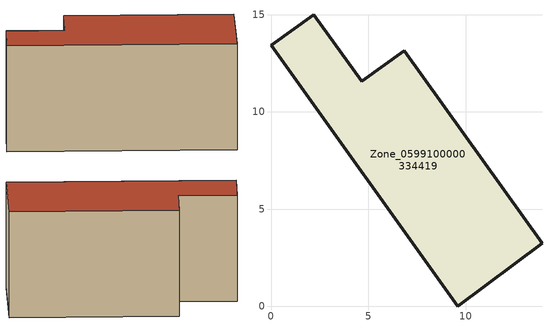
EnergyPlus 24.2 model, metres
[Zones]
Zone_0599100000334419
 floor ground (C_G): 9.6,0 0,13.42 2.21,15 4.66,11.58 6.85,13.15 13.93,3.25 z0
 wall outside (C_F): 4.66,11.58 2.21,15 0,13.42 9.6,0 13.93,3.25 6.85,13.15 4.66,11.58 z0:8.26
 roof outside (C_R): 13.93,3.25 6.85,13.15 4.66,11.58 2.21,15 0,13.42 9.6,0 z8.26
[BUILDING]
Pand.0599100000334419: North Axis=0; Terrain=City; Loads Convergence Tolerance Value=0.04; Temperature Convergence Tolerance Value=0.4; Solar Distribution=FullExterior; Maximum Number of Warmup Days=25; Minimum Number of Warmup Days=1
[Site:Location]
Rotterdam.The.Hague.AP_ZH_NLD Design_Conditions: Latitude=51.96; Longitude=4.45; Time Zone=1; Elevation=-4.5
[SITE:GROUNDTEMPERATURE:BUILDINGSURFACE]
18, 18, 18, 18, 18, 18, 18, 18, 18, 18, 18, 18
[MATERIAL] Thermal Absorptance=0.9; Solar Absorptance=0.7; Visible Absorptance=0.7
Name | Roughness | Thickness | Conductivity | Density | Specific Heat
G.TI.1975-1991 | MediumSmooth | 0.15 | 0.288461 | 540 | 1210
F.TI.1975-1991 | Rough | 0.3 | 0.230769 | 1920 | 840
R.TI.1975-1991 | MediumRough | 0.2 | 0.153846 | 1500 | 1000
[CONSTRUCTION]
C_G: G.TI.1975-1991
C_F: F.TI.1975-1991
C_R: R.TI.1975-1991
[ZONE]
Zone_0599100000334419: Type=1; Multiplier=1; Ceiling Height=Autocalculate; Volume=Autocalculate; Floor Area=autocalculate; Part of Total Floor Area=Yes
[ZONEINFILTRATION:DESIGNFLOWRATE]
Infil_Zone_0599100000334419: Zone or ZoneList or Space or SpaceList=Zone_0599100000334419; Schedule=AlwaysOn; Design Flow Rate Calculation Method=Flow/Area; Flow Rate per Floor Area=0.003; Constant Term Coefficient=1; Temperature Term Coefficient=0; Velocity Term Coefficient=0; Velocity Squared Term Coefficient=0
[HVACTEMPLATE:ZONE:IDEALLOADSAIRSYSTEM]
Zone_0599100000334419: Maximum Heating Supply Air Temperature=50; Minimum Cooling Supply Air Temperature=13; Maximum Heating Supply Air Humidity Ratio=0.0156; Minimum Cooling Supply Air Humidity Ratio=0.0077; Heating Limit=NoLimit; Cooling Limit=NoLimit; Dehumidification Control Type=ConstantSensibleHeatRatio; Cooling Sensible Heat Ratio=0.7; Dehumidification Setpoint=60; Humidification Control Type=None; Humidification Setpoint=30; Outdoor Air Method=None; Outdoor Air Flow Rate per Person=0.00944; Outdoor Air Flow Rate per Zone Floor Area=0; Outdoor Air Flow Rate per Zone=0; Demand Controlled Ventilation Type=None; Outdoor Air Economizer Type=NoEconomizer; Heat Recovery Type=None; Sensible Heat Recovery Effectiveness=0.7; Latent Heat Recovery Effectiveness=0.65
[ZONECONTROL:THERMOSTAT]
ThermostatControl_Zone_0599100000334419: Zone or ZoneList=Zone_0599100000334419; Control Type Schedule=DualSetpointControlType; Control 1=Thermostat_Zone_0599100000334419; Temperature Difference Between Cutout And Setpoint=0
[THERMOSTATSETPOINT:DUALSETPOINT]
Thermostat_Zone_0599100000334419: Heating Setpoint Temperature Schedule=HeatingSetpoint_Zone_0599100000334419; Cooling Setpoint Temperature Schedule=CoolingSetpoint_Zone_0599100000334419
[SCHEDULE:COMPACT]
HeatingSetpoint_Zone_0599100000334419: Through: 12/31, For: AllDays, Until: 24:00, 21
CoolingSetpoint_Zone_0599100000334419: Through: 12/31, For: AllDays, Until: 24:00, 24
DualSetpointControlType: Through: 12/31, For: AllDays, Until: 24:00, 4
AlwaysOn: Through: 12/31, For: AllDays, Until: 24:00, 1
